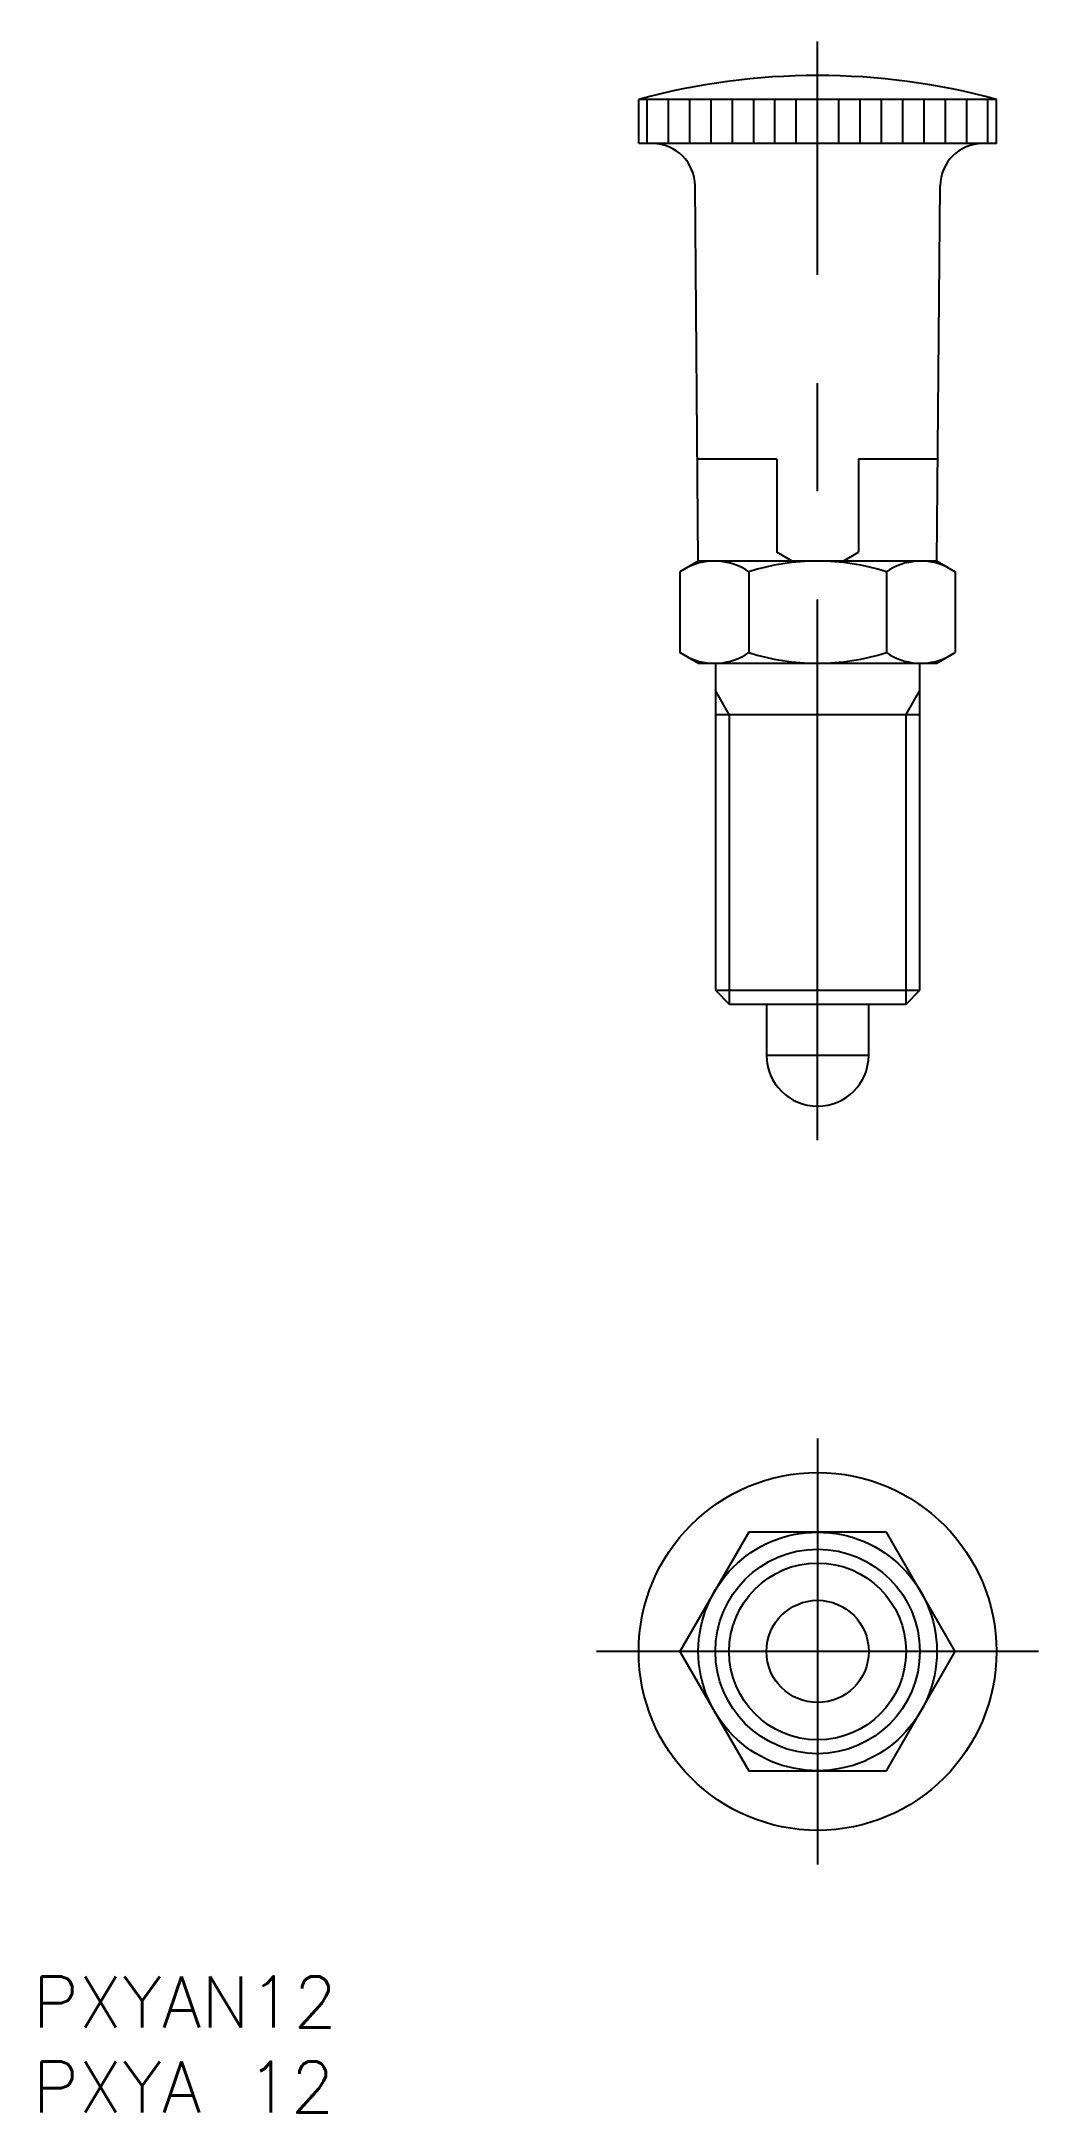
# Model space of a CAD drawing. Extents: x -46 to 13, y -27 to 94.
import ezdxf

# ---------------------------------------------------------------- set-up
doc = ezdxf.new("R2010")
doc.units = 0
doc.linetypes.add('CENTER', pattern=[50.8, 31.75, -6.35, 6.35, -6.35])
doc.layers.get('0').update_dxf_attribs({"linetype": 'CONTINUOUS'})
doc.layers.add('CENTER', color=1, linetype='CENTER')
doc.styles.get("Standard").update_dxf_attribs({"font": 'txt.shx', "height": 3, "bigfont": 'bigfont.shx'})

# ---------------------------------------------------------------- blocks, each defined once
blk = doc.blocks.new('*U2')
at = {"color": 7, "linetype": 'CONTINUOUS'}
blk.add_text('PXYAN12', height=3, dxfattribs=at).set_placement((-46.07, -22.07))
blk = doc.blocks.new('*U3')
at = {"color": 7, "linetype": 'CONTINUOUS'}
blk.add_text('PXYA 12', height=3, dxfattribs=at).set_placement((-46.07, -27.07))

msp = doc.modelspace()

# ---------------------------------------------------------------- linework, layer by layer
at = {"color": 7, "linetype": 'CONTINUOUS'}
for p, q in [((-10.5, 88.5), (-10.5, 91.1)), ((10.5, 91.1), (-10.5, 91.1)), ((-10, 88.5), (-10, 91.1)), ((-8.75, 88.5), (-8.75, 91.1)), ((-7.5, 88.5), (-7.5, 91.1)), ((-6.25, 88.5), (-6.25, 91.1)), ((-5, 88.5), (-5, 91.1)), ((-3.75, 88.5), (-3.75, 91.1)), ((-2.5, 88.5), (-2.5, 91.1)), ((-1.25, 88.5), (-1.25, 91.1)), ((0, 88.5), (0, 91.1)), ((1.25, 88.5), (1.25, 91.1)), ((2.5, 88.5), (2.5, 91.1)), ((3.75, 88.5), (3.75, 91.1)), ((5, 88.5), (5, 91.1)), ((6.25, 88.5), (6.25, 91.1)), ((7.5, 88.5), (7.5, 91.1)), ((8.75, 88.5), (8.75, 91.1)), ((10, 88.5), (10, 91.1)), ((10.5, 88.5), (10.5, 91.1)), ((10.5, 88.5), (-10.5, 88.5)), ((-7, 64), (-7.19, 86.02)), ((7, 64), (7.19, 86.02)), ((-7.05, 70), (-2.4, 70)), ((-2.4, 70), (-2.4, 64.52)), ((2.4, 70), (7.05, 70)), ((2.4, 70), (2.4, 64.52)), ((-1.5, 64), (-2.4, 64.52)), ((1.5, 64), (2.4, 64.52)), ((-7, 64), (-8.08, 63.37)), ((-8.08, 63.37), (-8.08, 58.63)), ((7, 64), (-7, 64)), ((-4.04, 63.37), (-4.04, 58.63)), ((4.04, 63.37), (4.04, 58.63)), ((7, 64), (8.08, 63.37)), ((8.08, 63.37), (8.08, 58.63)), ((-7, 58), (-8.08, 58.63)), ((7, 58), (8.08, 58.63)), ((-7, 58), (7, 58)), ((-6, 58), (-6, 38.81)), ((6, 38.81), (6, 58)), ((-6, 55), (6, 55)), ((-6, 38.81), (-5.19, 38)), ((-6, 38.81), (6, 38.81)), ((-5.19, 38), (5.19, 38)), ((-3, 38), (-3, 35)), ((3, 35), (3, 38)), ((5.19, 38), (6, 38.81)), ((-3, 35), (3, 35)), ((-4.04, 7), (-8.08, 0)), ((4.04, 7), (-4.04, 7)), ((8.08, 0), (4.04, 7)), ((-8.08, 0), (-4.04, -7)), ((4.04, -7), (8.08, 0)), ((-4.04, -7), (4.04, -7))]:
    msp.add_line(p, q, dxfattribs=at)
at = {"color": 3, "linetype": 'CONTINUOUS'}
for p, q in [((-5.19, 55), (-6, 56.41)), ((5.19, 55), (6, 56.41)), ((-5.19, 55), (-5.19, 38)), ((5.19, 38), (5.19, 55))]:
    msp.add_line(p, q, dxfattribs=at)
at = {"color": 7, "linetype": 'CONTINUOUS'}
for radius in [10.5, 7, 6, 3]:
    msp.add_circle((0, 0), radius, dxfattribs=at)
at = {"color": 3, "linetype": 'CONTINUOUS'}
msp.add_circle((0, 0), 5.19, dxfattribs=at)
at = {"color": 7, "linetype": 'CONTINUOUS'}
for centre, radius, start, end in [((0, 52.43), 40.07, 74.8107, 105.1893), ((-9.69, 86), 2.5, 0.5, 90), ((9.69, 86), 2.5, 90, 179.5), ((-6.06, 60.42), 3.58, 55.6158, 115.6158), ((0, 50.63), 13.37, 72.412, 107.588), ((6.06, 60.42), 3.58, 64.3842, 124.3842), ((-6.06, 61.58), 3.58, 244.3842, 304.3842), ((0, 71.37), 13.37, 252.412, 287.588), ((6.06, 61.58), 3.58, 235.6158, 295.6158), ((0, 35), 3, 180, 0)]:
    msp.add_arc(centre, radius, start, end, dxfattribs=at)
at = {"layer": 'CENTER', "color": 1, "linetype": 'CENTER'}
for p, q in [((0, 30), (0, 94.5)), ((0, 12.5), (0, -12.5)), ((12.97, 0), (-12.97, 0))]:
    msp.add_line(p, q, dxfattribs=at)

# ---------------------------------------------------------------- block references
at = {"color": 7, "linetype": 'CONTINUOUS'}
for name in ['*U2', '*U3']:
    msp.add_blockref(name, (0, 0), dxfattribs=at)

doc.saveas('drawing.dxf')
